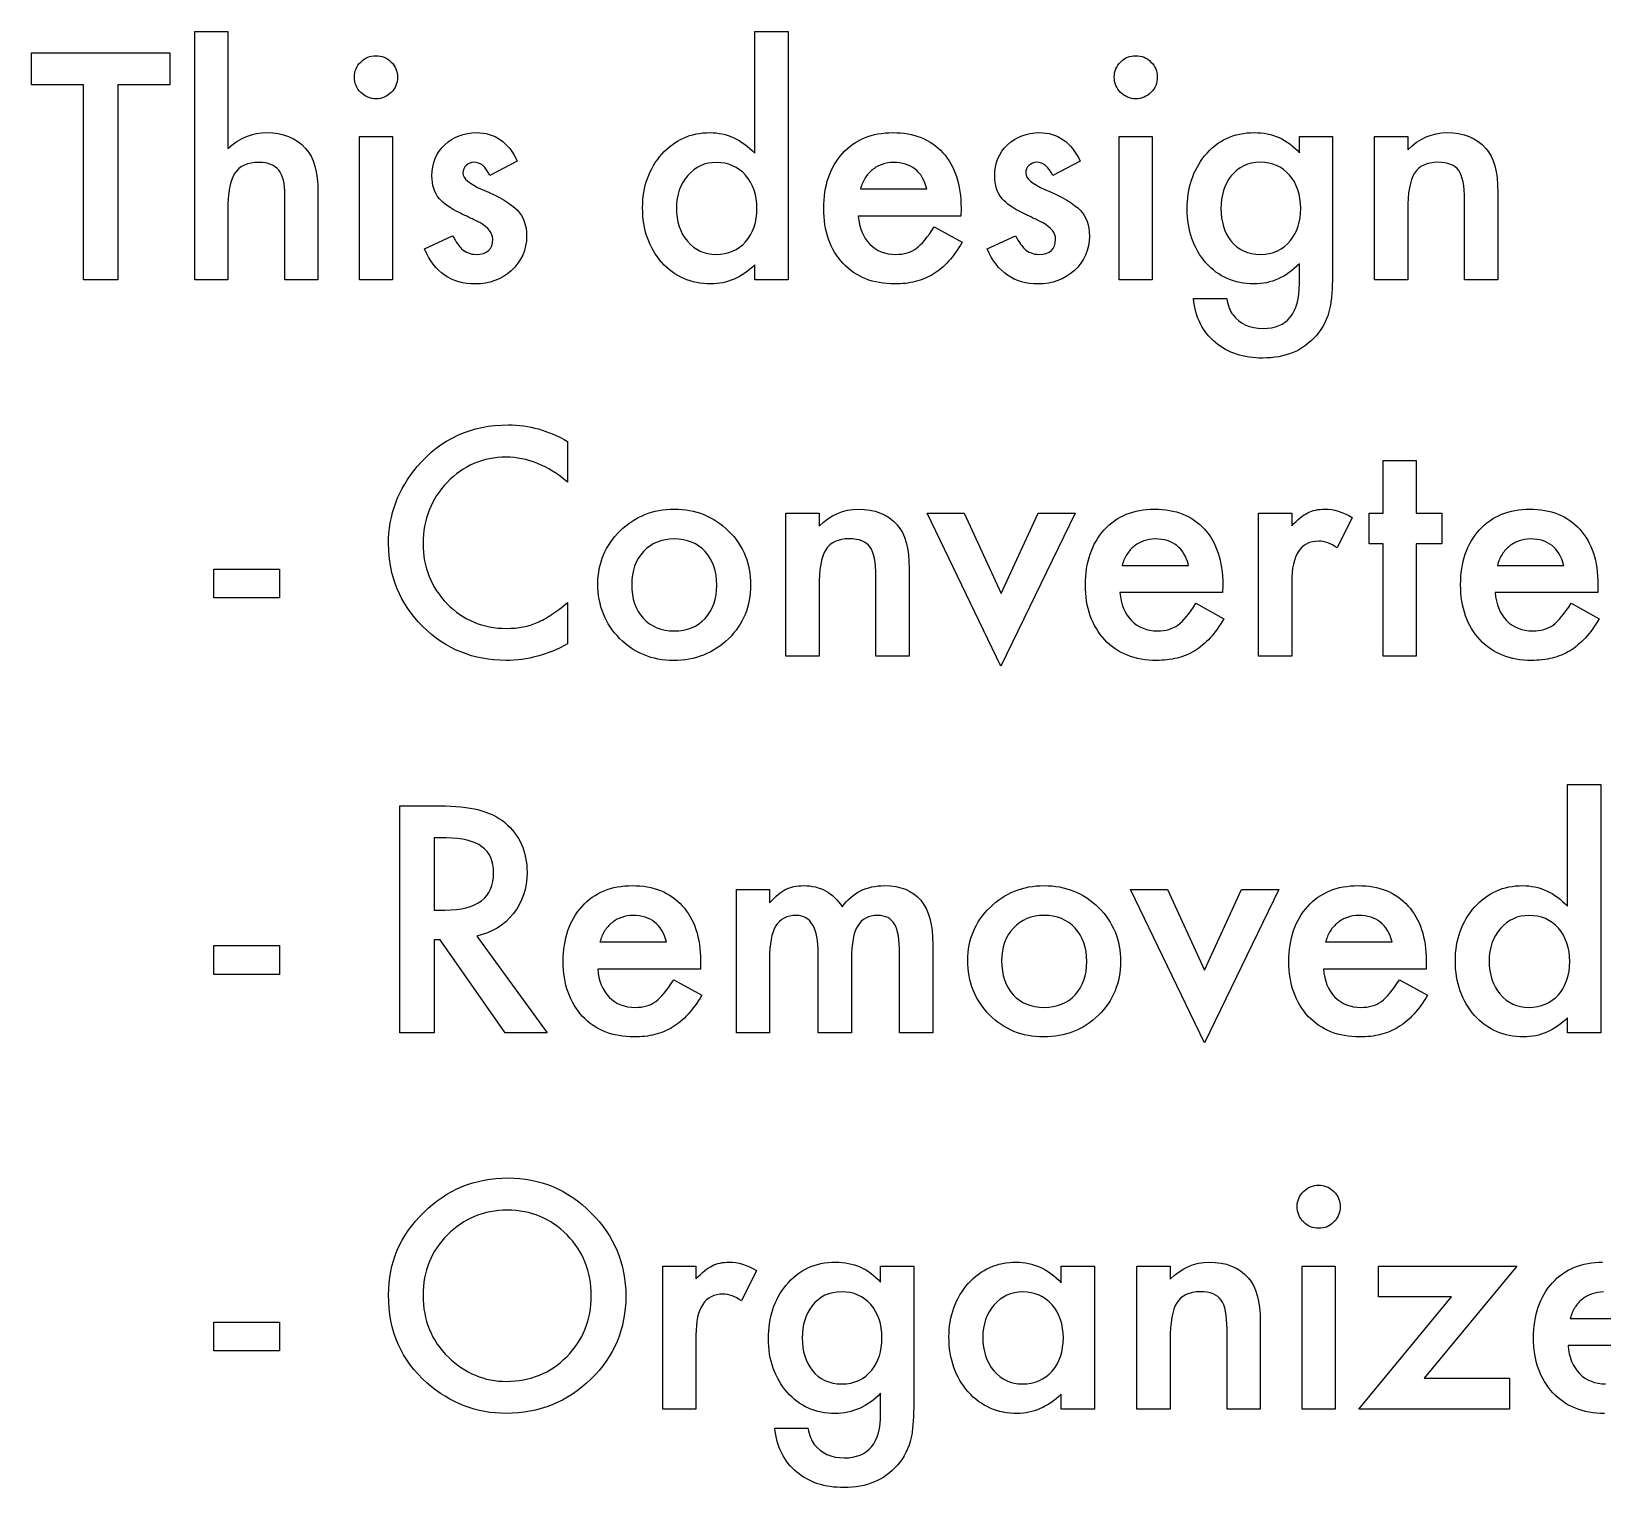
# Model space of a CAD drawing. Extents: x 6 to 931, y 6 to 506.
# Drawn here: x 530.1 to 613.5, y 347.7 to 425 of the extents above; entities that cross this region are included whole.
import ezdxf

# ---------------------------------------------------------------- set-up
doc = ezdxf.new("R2010")
doc.units = 0
doc.layers.add('MeArm1.0', color=7, linetype='CONTINUOUS')

msp = doc.modelspace()

# ---------------------------------------------------------------- linework, layer by layer
at = {"layer": 'MeArm1.0', "color": 7}
for points in [[(538.73724, 425.04434), (540.49506, 425.04434), (540.49506, 418.82559)], [(540.49506, 415.52872), (540.49506, 411.84903), (538.73724, 411.84903), (538.73724, 425.04434)], [(568.50287, 425.04434), (570.26849, 425.04434), (570.26849, 411.84903), (568.50287, 411.84903), (568.50287, 412.6459)], [(568.50287, 418.57559), (568.50287, 425.04434)], [(534.65131, 422.20059), (534.65131, 411.84903), (532.83099, 411.84903), (532.83099, 422.20059), (530.05756, 422.20059), (530.05756, 423.91153), (537.41693, 423.91153), (537.41693, 422.20059), (534.65131, 422.20059)], [(549.24506, 419.4584), (549.24506, 411.84903), (547.48724, 411.84903), (547.48724, 419.4584), (549.24506, 419.4584)], [(589.62006, 419.4584), (589.62006, 411.84903), (587.86224, 411.84903), (587.86224, 419.4584), (589.62006, 419.4584)], [(597.43257, 418.59903), (597.43257, 419.4584), (599.19038, 419.4584), (599.19038, 412.02872)], [(601.42474, 419.4584), (603.19037, 419.4584), (603.19037, 418.75528)], [(603.19037, 415.5209), (603.19037, 411.84903), (601.42474, 411.84903), (601.42474, 419.4584)], [(555.87787, 418.16153), (554.42474, 417.38809)], [(585.78412, 418.16153), (584.33099, 417.38809)], [(574.11205, 416.67715), (577.6433, 416.67715)], [(545.28412, 416.51309), (545.28412, 411.84903), (543.52631, 411.84903), (543.52631, 416.34903)], [(607.97943, 416.51309), (607.97943, 411.84903), (606.21381, 411.84903), (606.21381, 416.09903)], [(579.44818, 415.23965), (573.99506, 415.23965)], [(579.45599, 415.65372), (579.44799, 415.23965)], [(550.94037, 413.49747), (552.44037, 414.19278)], [(578.03412, 414.66934), (579.51849, 413.84122)], [(580.84662, 413.49747), (582.34662, 414.19278)], [(597.43257, 411.63809), (597.43257, 412.70059)], [(591.80757, 410.84903), (593.57319, 410.84903)], [(558.54974, 403.26309), (558.54974, 401.10684)], [(603.64349, 397.81778), (603.64349, 391.84903), (601.88568, 391.84903), (601.88568, 397.81778), (601.13568, 397.81778), (601.13568, 399.4584), (601.88568, 399.4584), (601.88568, 402.24747), (603.64349, 402.24747), (603.64349, 399.4584), (605.01068, 399.4584), (605.01068, 397.81778), (603.64349, 397.81778)], [(570.14349, 399.4584), (571.90912, 399.4584), (571.90912, 398.75528)], [(571.90912, 395.5209), (571.90912, 391.84903), (570.14349, 391.84903), (570.14349, 399.4584)], [(579.62006, 399.4584), (581.58881, 395.18497), (583.54974, 399.4584), (585.52631, 399.4584), (581.57318, 391.32559), (577.65131, 399.4584), (579.62006, 399.4584)], [(595.26849, 399.4584), (597.02631, 399.4584), (597.02631, 398.77872)], [(597.02631, 395.79434), (597.02631, 391.84903), (595.26849, 391.84903), (595.26849, 399.4584)], [(600.24506, 399.21622), (599.44037, 397.60684)], [(588.0183, 396.67715), (591.54955, 396.67715)], [(607.9558, 396.67715), (611.48705, 396.67715)], [(539.75287, 396.48184), (543.23724, 396.48184), (543.23724, 394.95059), (539.75287, 394.95059), (539.75287, 396.48184)], [(576.69818, 396.51309), (576.69818, 391.84903), (574.93256, 391.84903), (574.93256, 396.09903)], [(593.35443, 395.23965), (587.90131, 395.23965)], [(593.36224, 395.65372), (593.35424, 395.23965)], [(613.29193, 395.23965), (607.83881, 395.23965)], [(613.29974, 395.65372), (613.29174, 395.23965)], [(558.54974, 394.7084), (558.54974, 392.51309)], [(591.94037, 394.66934), (593.42474, 393.84122)], [(611.87787, 394.66934), (613.36224, 393.84122)], [(611.69037, 385.04434), (613.45599, 385.04434), (613.45599, 371.84903), (611.69037, 371.84903), (611.69037, 372.6459)], [(611.69037, 378.57559), (611.69037, 385.04434)], [(553.72162, 376.98965), (557.45599, 371.84903), (555.22943, 371.84903), (551.78412, 376.78653), (551.45599, 376.78653), (551.45599, 371.84903), (549.63568, 371.84903), (549.63568, 383.91153), (551.76849, 383.91153)], [(552.10443, 382.20059), (551.45599, 382.20059), (551.45599, 378.37247)], [(567.51849, 379.4584), (569.27631, 379.4584), (569.27631, 378.75528)], [(569.27631, 375.77872), (569.27631, 371.84903), (567.51849, 371.84903), (567.51849, 379.4584)], [(590.43256, 379.4584), (592.40131, 375.18497), (594.36224, 379.4584), (596.33881, 379.4584), (592.38568, 371.32559), (588.46381, 379.4584), (590.43256, 379.4584)], [(551.45599, 378.37247), (552.03412, 378.37247)], [(560.2683, 376.67715), (563.79955, 376.67715)], [(577.95599, 376.55215), (577.95599, 371.84903), (576.19037, 371.84903), (576.19037, 376.07559)], [(598.8308, 376.67715), (602.36205, 376.67715)], [(539.75287, 376.48184), (543.23724, 376.48184), (543.23724, 374.95059), (539.75287, 374.95059), (539.75287, 376.48184)], [(573.63568, 375.77872), (573.63568, 371.84903), (571.87006, 371.84903), (571.87006, 376.05215)], [(565.60443, 375.23965), (560.15131, 375.23965)], [(565.61224, 375.65372), (565.60424, 375.23965)], [(604.16693, 375.23965), (598.71381, 375.23965)], [(604.17474, 375.65372), (604.16674, 375.23965)], [(564.19037, 374.66934), (565.67474, 373.84122)], [(602.75287, 374.66934), (604.23724, 373.84122)], [(563.61224, 359.4584), (565.37006, 359.4584), (565.37006, 358.77872)], [(565.37006, 355.79434), (565.37006, 351.84903), (563.61224, 351.84903), (563.61224, 359.4584)], [(568.58881, 359.21622), (567.78412, 357.60684)], [(575.18257, 358.59903), (575.18257, 359.4584), (576.94038, 359.4584), (576.94038, 352.02872)], [(584.78412, 359.4584), (586.54974, 359.4584), (586.54974, 351.84903), (584.78412, 351.84903), (584.78412, 352.6459)], [(584.78412, 358.57559), (584.78412, 359.4584)], [(588.79974, 359.4584), (590.56537, 359.4584), (590.56537, 358.75528)], [(590.56537, 355.5209), (590.56537, 351.84903), (588.79974, 351.84903), (588.79974, 359.4584)], [(599.33881, 359.4584), (599.33881, 351.84903), (597.58099, 351.84903), (597.58099, 359.4584), (599.33881, 359.4584)], [(604.07318, 353.50528), (608.59662, 353.50528), (608.59662, 351.84903), (600.58881, 351.84903), (605.51849, 357.81778), (601.63568, 357.81778), (601.63568, 359.4584), (608.99506, 359.4584), (604.07318, 353.50528)], [(595.35443, 356.51309), (595.35443, 351.84903), (593.58881, 351.84903), (593.58881, 356.09903)], [(611.8308, 356.67715), (615.36205, 356.67715)], [(539.75287, 356.48184), (543.23724, 356.48184), (543.23724, 354.95059), (539.75287, 354.95059), (539.75287, 356.48184)], [(617.16693, 355.23965), (611.71381, 355.23965)], [(575.18257, 351.63809), (575.18257, 352.70059)], [(569.55757, 350.84903), (571.32319, 350.84903)]]:
    msp.add_lwpolyline(points, dxfattribs=at)
for points in [[(547.22162, 422.62247), (547.22162, 422.92975), (547.3336, 423.19537), (547.55756, 423.41934)], [(547.55756, 423.41934), (547.78151, 423.64329), (548.04974, 423.75527), (548.36224, 423.75528)], [(548.36224, 423.75528), (548.67995, 423.75527), (548.95078, 423.64329), (549.17474, 423.41934)], [(549.17474, 423.41934), (549.3987, 423.20058), (549.51068, 422.93235), (549.51068, 422.61465)], [(587.59662, 422.62247), (587.59662, 422.92975), (587.7086, 423.19537), (587.93256, 423.41934)], [(587.93256, 423.41934), (588.15651, 423.64329), (588.42474, 423.75527), (588.73724, 423.75528)], [(588.73724, 423.75528), (589.05495, 423.75527), (589.32578, 423.64329), (589.54974, 423.41934)], [(589.54974, 423.41934), (589.7737, 423.20058), (589.88568, 422.93235), (589.88568, 422.61465)], [(547.55756, 421.80215), (547.3336, 422.0261), (547.22162, 422.29954), (547.22162, 422.62247)], [(549.51068, 422.61465), (549.51068, 422.29694), (549.3987, 422.0261), (549.17474, 421.80215)], [(587.93256, 421.80215), (587.7086, 422.0261), (587.59662, 422.29954), (587.59662, 422.62247)], [(589.88568, 422.61465), (589.88568, 422.29694), (589.7737, 422.0261), (589.54974, 421.80215)], [(548.37006, 421.46622), (548.05235, 421.46621), (547.78151, 421.57819), (547.55756, 421.80215)], [(549.17474, 421.80215), (548.95599, 421.57819), (548.68776, 421.46621), (548.37006, 421.46622)], [(588.74506, 421.46622), (588.42735, 421.46621), (588.15651, 421.57819), (587.93256, 421.80215)], [(589.54974, 421.80215), (589.33099, 421.57819), (589.06276, 421.46621), (588.74506, 421.46622)], [(540.49506, 418.82559), (541.12005, 419.38808), (541.81016, 419.66933), (542.56537, 419.66934)], [(542.56537, 419.66934), (543.42474, 419.66933), (544.11224, 419.39069), (544.62787, 418.8334)], [(552.01849, 419.0209), (552.48203, 419.45319), (553.04453, 419.66933), (553.70599, 419.66934)], [(553.70599, 419.66934), (554.67995, 419.66933), (555.40391, 419.16673), (555.87787, 418.16153)], [(563.55756, 418.5209), (564.23464, 419.28652), (565.0862, 419.66933), (566.11224, 419.66934)], [(566.11224, 419.66934), (567.00286, 419.66933), (567.79974, 419.30475), (568.50287, 418.57559)], [(573.15912, 418.56778), (573.83099, 419.30215), (574.72162, 419.66933), (575.83099, 419.66934)], [(575.83099, 419.66934), (576.95078, 419.66933), (577.8362, 419.31256), (578.48724, 418.59903)], [(581.92474, 419.0209), (582.38828, 419.45319), (582.95078, 419.66933), (583.61224, 419.66934)], [(583.61224, 419.66934), (584.5862, 419.66933), (585.31016, 419.16673), (585.78412, 418.16153)], [(592.40132, 418.43497), (593.06798, 419.25788), (593.94819, 419.66933), (595.04194, 419.66934)], [(595.04194, 419.66934), (596.00027, 419.66933), (596.79714, 419.31256), (597.43257, 418.59903)], [(603.19037, 418.75528), (603.80495, 419.36465), (604.49766, 419.66933), (605.26849, 419.66934)], [(605.26849, 419.66934), (606.1539, 419.66933), (606.84401, 419.39069), (607.33881, 418.8334)], [(544.62787, 418.8334), (545.06536, 418.34902), (545.28411, 417.57559), (545.28412, 416.51309)], [(551.33881, 417.38028), (551.33881, 418.04173), (551.56537, 418.58861), (552.01849, 419.0209)], [(562.53412, 415.67715), (562.53412, 416.81257), (562.87526, 417.76048), (563.55756, 418.5209)], [(572.15912, 415.6459), (572.15912, 416.84902), (572.49245, 417.82298), (573.15912, 418.56778)], [(578.48724, 418.59903), (579.13307, 417.89069), (579.45599, 416.90892), (579.45599, 415.65372)], [(581.24506, 417.38028), (581.24506, 418.04173), (581.47162, 418.58861), (581.92474, 419.0209)], [(591.47163, 415.60684), (591.47163, 416.71621), (591.78152, 417.65892), (592.40132, 418.43497)], [(607.33881, 418.8334), (607.76588, 418.35944), (607.97942, 417.586), (607.97943, 416.51309)], [(540.86224, 417.51309), (540.61745, 417.12767), (540.49505, 416.46621), (540.49506, 415.52872)], [(542.15912, 418.0834), (541.54453, 418.0834), (541.11224, 417.89329), (540.86224, 417.51309)], [(543.19818, 417.66934), (542.98463, 417.94538), (542.63828, 418.0834), (542.15912, 418.0834)], [(543.52631, 416.34903), (543.5263, 416.9584), (543.41693, 417.3985), (543.19818, 417.66934)], [(553.15912, 417.92715), (553.04453, 417.82298), (552.98724, 417.68757), (552.98724, 417.5209)], [(552.98724, 417.5209), (552.98724, 417.22923), (553.32578, 416.94017), (554.00287, 416.65372)], [(553.57318, 418.09122), (553.41172, 418.09121), (553.2737, 418.03652), (553.15912, 417.92715)], [(554.42474, 417.38809), (554.19557, 417.85684), (553.91172, 418.09121), (553.57318, 418.09122)], [(566.44818, 418.0834), (565.84401, 418.0834), (565.3388, 417.85423), (564.93256, 417.3959)], [(568.01068, 417.40372), (567.60963, 417.85684), (567.0888, 418.0834), (566.44818, 418.0834)], [(574.75268, 417.70059), (574.60163, 417.58079), (574.47143, 417.43496), (574.36205, 417.26309)], [(575.2683, 417.98184), (575.0808, 417.91934), (574.90893, 417.82559), (574.75268, 417.70059)], [(575.86987, 418.0834), (575.65632, 418.0834), (575.4558, 418.0495), (575.2683, 417.98184)], [(577.6433, 416.67715), (577.39851, 417.61465), (576.80736, 418.0834), (575.86987, 418.0834)], [(583.06537, 417.92715), (582.95078, 417.82298), (582.89349, 417.68757), (582.89349, 417.5209)], [(582.89349, 417.5209), (582.89349, 417.22923), (583.23203, 416.94017), (583.90912, 416.65372)], [(583.47943, 418.09122), (583.31797, 418.09121), (583.17995, 418.03652), (583.06537, 417.92715)], [(584.33099, 417.38809), (584.10182, 417.85684), (583.81797, 418.09121), (583.47943, 418.09122)], [(595.37007, 418.09122), (594.7034, 418.09121), (594.17735, 417.84382), (593.79194, 417.34903)], [(596.90913, 417.41153), (596.50808, 417.86465), (595.99506, 418.09121), (595.37007, 418.09122)], [(603.54974, 417.51309), (603.31016, 417.13288), (603.19037, 416.46882), (603.19037, 415.5209)], [(604.79193, 418.09122), (604.20859, 418.09121), (603.79453, 417.8985), (603.54974, 417.51309)], [(605.90131, 417.65372), (605.69818, 417.94538), (605.32838, 418.09121), (604.79193, 418.09122)], [(606.21381, 416.09903), (606.2138, 416.84902), (606.10963, 417.36725), (605.90131, 417.65372)], [(551.73724, 416.15372), (551.47162, 416.47142), (551.33881, 416.88027), (551.33881, 417.38028)], [(554.00287, 416.65372), (554.93516, 416.25267), (555.56276, 415.88288), (555.88568, 415.54434)], [(564.93256, 417.3959), (564.53151, 416.93236), (564.33099, 416.35944), (564.33099, 415.67715)], [(568.61224, 415.63809), (568.61224, 416.35163), (568.41172, 416.94017), (568.01068, 417.40372)], [(574.36205, 417.26309), (574.25268, 417.09121), (574.16934, 416.8959), (574.11205, 416.67715)], [(581.64349, 416.15372), (581.37787, 416.47142), (581.24506, 416.88027), (581.24506, 417.38028)], [(583.90912, 416.65372), (584.84141, 416.25267), (585.46901, 415.88288), (585.79193, 415.54434)], [(593.79194, 417.34903), (593.44298, 416.90632), (593.2685, 416.3334), (593.2685, 415.63028)], [(597.50288, 415.63809), (597.50287, 416.37767), (597.30496, 416.96882), (596.90913, 417.41153)], [(552.81537, 415.40372), (552.30495, 415.65371), (551.94558, 415.90371), (551.73724, 416.15372)], [(582.72162, 415.40372), (582.2112, 415.65371), (581.85183, 415.90371), (581.64349, 416.15372)], [(553.35443, 415.1459), (553.17734, 415.2292), (552.99766, 415.31517), (552.81537, 415.40372)], [(553.88568, 414.88809), (553.70859, 414.97659), (553.53151, 415.06257), (553.35443, 415.1459)], [(555.88568, 415.54434), (556.20859, 415.2058), (556.37005, 414.75007), (556.37006, 414.17715)], [(563.55756, 412.7709), (562.87526, 413.54694), (562.53412, 414.51569), (562.53412, 415.67715)], [(564.33099, 415.67715), (564.33099, 414.94798), (564.5263, 414.35424), (564.91693, 413.8959)], [(568.01068, 413.87247), (568.41172, 414.33601), (568.61224, 414.92455), (568.61224, 415.63809)], [(573.19037, 412.72403), (572.50287, 413.4584), (572.15912, 414.43236), (572.15912, 415.6459)], [(573.99506, 415.23965), (574.04196, 414.61465), (574.24505, 414.11726), (574.60443, 413.74747)], [(583.26068, 415.1459), (583.08359, 415.2292), (582.90391, 415.31517), (582.72162, 415.40372)], [(583.79193, 414.88809), (583.61484, 414.97659), (583.43776, 415.06257), (583.26068, 415.1459)], [(585.79193, 415.54434), (586.11484, 415.2058), (586.2763, 414.75007), (586.27631, 414.17715)], [(592.47163, 412.75528), (591.80496, 413.51569), (591.47163, 414.46621), (591.47163, 415.60684)], [(593.2685, 415.63028), (593.2685, 414.93757), (593.44298, 414.36986), (593.79194, 413.92715)], [(596.96382, 413.93497), (597.32318, 414.37767), (597.50287, 414.94538), (597.50288, 415.63809)], [(552.44037, 414.19278), (552.6487, 413.82819), (552.80755, 413.59642), (552.91693, 413.49747)], [(554.57318, 414.01309), (554.57318, 414.32559), (554.34401, 414.61726), (553.88568, 414.88809)], [(556.37006, 414.17715), (556.37005, 413.44278), (556.09922, 412.8282), (555.55756, 412.3334)], [(577.07318, 413.51309), (577.35443, 413.72142), (577.67474, 414.10684), (578.03412, 414.66934)], [(582.34662, 414.19278), (582.55495, 413.82819), (582.7138, 413.59642), (582.82318, 413.49747)], [(584.47943, 414.01309), (584.47943, 414.32559), (584.25026, 414.61726), (583.79193, 414.88809)], [(586.27631, 414.17715), (586.2763, 413.44278), (586.00547, 412.8282), (585.46381, 412.3334)], [(553.65131, 411.63028), (552.37526, 411.63028), (551.47162, 412.25267), (550.94037, 413.49747)], [(552.91693, 413.49747), (553.13047, 413.29955), (553.38568, 413.20059), (553.68256, 413.20059)], [(553.68256, 413.20059), (554.2763, 413.20059), (554.57318, 413.47142), (554.57318, 414.01309)], [(564.91693, 413.8959), (565.31797, 413.43236), (565.82318, 413.20059), (566.43256, 413.20059)], [(566.43256, 413.20059), (567.08359, 413.20059), (567.60963, 413.42455), (568.01068, 413.87247)], [(574.60443, 413.74747), (574.9638, 413.38288), (575.42474, 413.20059), (575.98724, 413.20059)], [(575.98724, 413.20059), (576.42474, 413.20059), (576.78672, 413.30476), (577.07318, 413.51309)], [(579.51849, 413.84122), (579.28932, 413.45059), (579.04713, 413.11465), (578.79193, 412.8334)], [(583.55756, 411.63028), (582.28151, 411.63028), (581.37787, 412.25267), (580.84662, 413.49747)], [(582.82318, 413.49747), (583.03672, 413.29955), (583.29193, 413.20059), (583.58881, 413.20059)], [(583.58881, 413.20059), (584.18255, 413.20059), (584.47943, 413.47142), (584.47943, 414.01309)], [(593.79194, 413.92715), (594.17215, 413.44278), (594.69819, 413.20059), (595.37007, 413.20059)], [(595.37007, 413.20059), (596.04194, 413.20059), (596.57319, 413.44538), (596.96382, 413.93497)], [(566.15131, 411.63028), (565.10964, 411.63028), (564.24505, 412.01049), (563.55756, 412.7709)], [(568.50287, 412.6459), (567.81015, 411.96882), (567.0263, 411.63028), (566.15131, 411.63028)], [(575.92474, 411.63028), (574.78932, 411.63028), (573.87787, 411.99486), (573.19037, 412.72403)], [(578.79193, 412.8334), (578.53672, 412.55736), (578.26328, 412.3282), (577.97162, 412.1459)], [(595.0185, 411.63028), (593.98204, 411.63028), (593.13308, 412.00528), (592.47163, 412.75528)], [(597.43257, 412.70059), (596.73464, 411.98705), (595.92996, 411.63028), (595.0185, 411.63028)], [(555.55756, 412.3334), (555.03151, 411.86465), (554.39609, 411.63028), (553.65131, 411.63028)], [(577.02631, 411.75528), (576.68776, 411.67198), (576.32057, 411.63028), (575.92474, 411.63028)], [(577.97162, 412.1459), (577.67995, 411.96882), (577.36484, 411.83861), (577.02631, 411.75528)], [(585.46381, 412.3334), (584.93776, 411.86465), (584.30234, 411.63028), (583.55756, 411.63028)], [(595.50288, 409.2709), (596.78933, 409.27091), (597.43256, 410.05997), (597.43257, 411.63809)], [(599.19037, 412.02872), (599.19036, 411.66934), (599.17737, 411.35424), (599.15127, 411.0834)], [(592.97944, 408.51309), (592.30236, 409.07559), (591.91173, 409.85424), (591.80757, 410.84903)], [(593.57319, 410.84903), (593.64089, 410.47403), (593.75288, 410.18497), (593.90913, 409.98184)], [(599.15127, 411.0834), (599.13047, 410.80736), (599.09917, 410.56518), (599.05757, 410.35684)], [(593.90913, 409.98184), (594.27371, 409.50789), (594.80496, 409.27091), (595.50288, 409.2709)], [(599.05757, 410.35684), (598.93256, 409.78393), (598.68777, 409.29174), (598.32319, 408.88028)], [(595.48725, 407.69278), (594.47162, 407.69278), (593.63569, 407.96622), (592.97944, 408.51309)], [(598.32319, 408.88028), (597.63568, 408.08862), (596.69037, 407.69278), (595.48725, 407.69278)], [(550.55756, 401.93497), (551.80755, 403.40891), (553.42474, 404.14589), (555.40912, 404.1459)], [(555.40912, 404.1459), (556.49244, 404.14589), (557.53932, 403.85162), (558.54974, 403.26309)], [(555.28412, 402.42715), (554.04453, 402.42714), (553.00026, 401.98183), (552.15131, 401.09122)], [(558.54974, 401.10684), (557.49765, 401.98704), (556.40911, 402.42714), (555.28412, 402.42715)], [(549.03412, 397.82559), (549.03412, 399.36204), (549.54193, 400.73183), (550.55756, 401.93497)], [(552.15131, 401.09122), (551.29714, 400.20579), (550.87005, 399.12246), (550.87006, 397.84122)], [(561.33881, 398.51309), (562.12526, 399.28392), (563.08359, 399.66933), (564.21381, 399.66934)], [(564.21381, 399.66934), (565.34922, 399.66933), (566.31276, 399.28131), (567.10443, 398.50528)], [(571.90912, 398.75528), (572.5237, 399.36465), (573.21641, 399.66933), (573.98724, 399.66934)], [(573.98724, 399.66934), (574.87265, 399.66933), (575.56276, 399.39069), (576.05756, 398.8334)], [(587.06537, 398.56778), (587.73724, 399.30215), (588.62787, 399.66933), (589.73724, 399.66934)], [(589.73724, 399.66934), (590.85703, 399.66933), (591.74245, 399.31256), (592.39349, 398.59903)], [(597.02631, 398.77872), (597.34922, 399.11725), (597.63568, 399.34902), (597.88568, 399.47403)], [(597.88568, 399.47403), (598.14089, 399.60423), (598.44297, 399.66933), (598.79193, 399.66934)], [(598.79193, 399.66934), (599.25547, 399.66933), (599.73984, 399.51829), (600.24506, 399.21622)], [(607.00287, 398.56778), (607.67474, 399.30215), (608.56537, 399.66933), (609.67474, 399.66934)], [(609.67474, 399.66934), (610.79453, 399.66933), (611.67995, 399.31256), (612.33099, 398.59903)], [(560.15912, 395.7084), (560.15912, 396.80736), (560.55235, 397.74225), (561.33881, 398.51309)], [(567.10443, 398.50528), (567.88567, 397.72923), (568.2763, 396.77611), (568.27631, 395.6459)], [(576.05756, 398.8334), (576.48463, 398.35944), (576.69817, 397.586), (576.69818, 396.51309)], [(586.06537, 395.6459), (586.06537, 396.84902), (586.3987, 397.82298), (587.06537, 398.56778)], [(592.39349, 398.59903), (593.03932, 397.89069), (593.36224, 396.90892), (593.36224, 395.65372)], [(606.00287, 395.6459), (606.00287, 396.84902), (606.3362, 397.82298), (607.00287, 398.56778)], [(612.33099, 398.59903), (612.97682, 397.89069), (613.29974, 396.90892), (613.29974, 395.65372)], [(550.85443, 393.43497), (549.64089, 394.64851), (549.03412, 396.11205), (549.03412, 397.82559)], [(550.87006, 397.84122), (550.87005, 396.57559), (551.29714, 395.50788), (552.15131, 394.63809)], [(562.58099, 397.41158), (562.16432, 396.96366), (561.95599, 396.38553), (561.95599, 395.6772)], [(564.21381, 398.08345), (563.54193, 398.08345), (562.99766, 397.85949), (562.58099, 397.41158)], [(565.86224, 397.41158), (565.44557, 397.85949), (564.89609, 398.08345), (564.21381, 398.08345)], [(566.47943, 395.63814), (566.47942, 396.37772), (566.2737, 396.96887), (565.86224, 397.41158)], [(572.26849, 397.51309), (572.02891, 397.13288), (571.90912, 396.46882), (571.90912, 395.5209)], [(573.51068, 398.09122), (572.92734, 398.09121), (572.51328, 397.8985), (572.26849, 397.51309)], [(574.62006, 397.65372), (574.41693, 397.94538), (574.04713, 398.09121), (573.51068, 398.09122)], [(574.93256, 396.09903), (574.93255, 396.84902), (574.82838, 397.36725), (574.62006, 397.65372)], [(588.65893, 397.70059), (588.50788, 397.58079), (588.37768, 397.43496), (588.2683, 397.26309)], [(589.17455, 397.98184), (588.98705, 397.91934), (588.81518, 397.82559), (588.65893, 397.70059)], [(589.77612, 398.0834), (589.56257, 398.0834), (589.36205, 398.0495), (589.17455, 397.98184)], [(591.54955, 396.67715), (591.30476, 397.61465), (590.71361, 398.0834), (589.77612, 398.0834)], [(598.46381, 397.96622), (597.50547, 397.96621), (597.0263, 397.24225), (597.02631, 395.79434)], [(599.44037, 397.60684), (599.10703, 397.84642), (598.78151, 397.96621), (598.46381, 397.96622)], [(608.59643, 397.70059), (608.44538, 397.58079), (608.31518, 397.43496), (608.2058, 397.26309)], [(609.11205, 397.98184), (608.92455, 397.91934), (608.75268, 397.82559), (608.59643, 397.70059)], [(609.71362, 398.0834), (609.50007, 398.0834), (609.29955, 398.0495), (609.11205, 397.98184)], [(611.48705, 396.67715), (611.24226, 397.61465), (610.65111, 398.0834), (609.71362, 398.0834)], [(588.2683, 397.26309), (588.15893, 397.09121), (588.07559, 396.8959), (588.0183, 396.67715)], [(608.2058, 397.26309), (608.09643, 397.09121), (608.01309, 396.8959), (607.9558, 396.67715)], [(561.31537, 392.80215), (560.54453, 393.57299), (560.15912, 394.54174), (560.15912, 395.7084)], [(561.95599, 395.6772), (561.95599, 394.91678), (562.15912, 394.31522), (562.56537, 393.87252)], [(565.86224, 393.8647), (566.2737, 394.30741), (566.47942, 394.89856), (566.47943, 395.63814)], [(568.27631, 395.6459), (568.2763, 394.50528), (567.88307, 393.54955), (567.09662, 392.77872)], [(587.09662, 392.72403), (586.40912, 393.4584), (586.06537, 394.43236), (586.06537, 395.6459)], [(587.90131, 395.23965), (587.94821, 394.61465), (588.1513, 394.11726), (588.51068, 393.74747)], [(607.03412, 392.72403), (606.34662, 393.4584), (606.00287, 394.43236), (606.00287, 395.6459)], [(607.83881, 395.23965), (607.88571, 394.61465), (608.0888, 394.11726), (608.44818, 393.74747)], [(552.15131, 394.63809), (553.00547, 393.7683), (554.05234, 393.3334), (555.29193, 393.3334)], [(556.92474, 393.6459), (557.17473, 393.75007), (557.43255, 393.89069), (557.69818, 394.06778)], [(557.69818, 394.06778), (557.969, 394.24486), (558.25286, 394.4584), (558.54974, 394.7084)], [(590.97943, 393.51309), (591.26068, 393.72142), (591.58099, 394.10684), (591.94037, 394.66934)], [(610.91693, 393.51309), (611.19818, 393.72142), (611.51849, 394.10684), (611.87787, 394.66934)], [(555.26849, 391.63028), (553.54453, 391.63028), (552.07318, 392.23184), (550.85443, 393.43497)], [(555.29193, 393.3334), (555.93255, 393.3334), (556.47682, 393.43757), (556.92474, 393.6459)], [(562.56537, 393.87252), (562.98203, 393.4246), (563.53151, 393.20064), (564.21381, 393.20064)], [(564.21381, 393.20064), (564.9013, 393.20064), (565.45078, 393.42199), (565.86224, 393.8647)], [(588.51068, 393.74747), (588.87005, 393.38288), (589.33099, 393.20059), (589.89349, 393.20059)], [(589.89349, 393.20059), (590.33099, 393.20059), (590.69297, 393.30476), (590.97943, 393.51309)], [(593.42474, 393.84122), (593.19557, 393.45059), (592.95338, 393.11465), (592.69818, 392.8334)], [(608.44818, 393.74747), (608.80755, 393.38288), (609.26849, 393.20059), (609.83099, 393.20059)], [(609.83099, 393.20059), (610.26849, 393.20059), (610.63047, 393.30476), (610.91693, 393.51309)], [(613.36224, 393.84122), (613.13307, 393.45059), (612.89088, 393.11465), (612.63568, 392.8334)], [(558.54974, 392.51309), (557.50807, 391.92455), (556.41432, 391.63028), (555.26849, 391.63028)], [(564.18256, 391.63028), (563.04193, 391.63028), (562.0862, 392.0209), (561.31537, 392.80215)], [(567.09662, 392.77872), (566.30495, 392.01309), (565.33359, 391.63028), (564.18256, 391.63028)], [(589.83099, 391.63028), (588.69557, 391.63028), (587.78412, 391.99486), (587.09662, 392.72403)], [(592.69818, 392.8334), (592.44297, 392.55736), (592.16953, 392.3282), (591.87787, 392.1459)], [(609.76849, 391.63028), (608.63307, 391.63028), (607.72162, 391.99486), (607.03412, 392.72403)], [(612.63568, 392.8334), (612.38047, 392.55736), (612.10703, 392.3282), (611.81537, 392.1459)], [(590.93256, 391.75528), (590.59401, 391.67198), (590.22682, 391.63028), (589.83099, 391.63028)], [(591.87787, 392.1459), (591.5862, 391.96882), (591.27109, 391.83861), (590.93256, 391.75528)], [(610.87006, 391.75528), (610.53151, 391.67198), (610.16432, 391.63028), (609.76849, 391.63028)], [(611.81537, 392.1459), (611.5237, 391.96882), (611.20859, 391.83861), (610.87006, 391.75528)], [(551.76849, 383.91153), (553.36224, 383.91152), (554.51328, 383.61204), (555.22162, 383.01309)], [(555.22162, 383.01309), (556.00286, 382.34641), (556.39349, 381.46621), (556.39349, 380.37247)], [(554.62006, 380.34903), (554.62005, 381.58339), (553.78151, 382.20058), (552.10443, 382.20059)], [(552.03412, 378.37247), (553.75807, 378.37246), (554.62005, 379.03131), (554.62006, 380.34903)], [(556.39349, 380.37247), (556.39349, 379.51829), (556.14869, 378.78392), (555.65912, 378.16934)], [(559.31537, 378.56778), (559.98724, 379.30215), (560.87787, 379.66933), (561.98724, 379.66934)], [(561.98724, 379.66934), (563.10703, 379.66933), (563.99245, 379.31256), (564.64349, 378.59903)], [(569.27631, 378.75528), (569.61484, 379.10944), (569.90391, 379.34902), (570.14349, 379.47403)], [(570.14349, 379.47403), (570.3987, 379.60423), (570.71901, 379.66933), (571.10443, 379.66934)], [(571.10443, 379.66934), (571.9638, 379.66933), (572.64349, 379.29433), (573.14349, 378.54434)], [(573.14349, 378.54434), (573.69557, 379.29433), (574.44296, 379.66933), (575.38568, 379.66934)], [(575.38568, 379.66934), (577.09921, 379.66933), (577.95598, 378.63027), (577.95599, 376.55215)], [(580.99506, 378.51309), (581.78151, 379.28392), (582.73984, 379.66933), (583.87006, 379.66934)], [(583.87006, 379.66934), (585.00547, 379.66933), (585.96901, 379.28131), (586.76068, 378.50528)], [(597.87787, 378.56778), (598.54974, 379.30215), (599.44037, 379.66933), (600.54974, 379.66934)], [(600.54974, 379.66934), (601.66953, 379.66933), (602.55495, 379.31256), (603.20599, 378.59903)], [(606.74506, 378.5209), (607.42214, 379.28652), (608.2737, 379.66933), (609.29974, 379.66934)], [(609.29974, 379.66934), (610.19036, 379.66933), (610.98724, 379.30475), (611.69037, 378.57559)], [(558.31537, 375.6459), (558.31537, 376.84902), (558.6487, 377.82298), (559.31537, 378.56778)], [(564.64349, 378.59903), (565.28932, 377.89069), (565.61224, 376.90892), (565.61224, 375.65372)], [(579.81537, 375.7084), (579.81537, 376.80736), (580.2086, 377.74225), (580.99506, 378.51309)], [(586.76068, 378.50528), (587.54192, 377.72923), (587.93255, 376.77611), (587.93256, 375.6459)], [(596.87787, 375.6459), (596.87787, 376.84902), (597.2112, 377.82298), (597.87787, 378.56778)], [(603.20599, 378.59903), (603.85182, 377.89069), (604.17474, 376.90892), (604.17474, 375.65372)], [(605.72162, 375.67715), (605.72162, 376.81257), (606.06276, 377.76048), (606.74506, 378.5209)], [(555.65912, 378.16934), (555.16953, 377.55475), (554.5237, 377.16152), (553.72162, 376.98965)], [(560.90893, 377.70059), (560.75788, 377.58079), (560.62768, 377.43496), (560.5183, 377.26309)], [(561.42455, 377.98184), (561.23705, 377.91934), (561.06518, 377.82559), (560.90893, 377.70059)], [(562.02612, 378.0834), (561.81257, 378.0834), (561.61205, 378.0495), (561.42455, 377.98184)], [(563.79955, 376.67715), (563.55476, 377.61465), (562.96361, 378.0834), (562.02612, 378.0834)], [(569.61224, 377.52872), (569.38828, 377.15892), (569.2763, 376.57559), (569.27631, 375.77872)], [(570.69818, 378.0834), (570.20339, 378.0834), (569.84141, 377.8985), (569.61224, 377.52872)], [(571.87006, 376.05215), (571.87005, 377.40632), (571.47943, 378.0834), (570.69818, 378.0834)], [(573.96381, 377.53653), (573.74505, 377.17194), (573.63567, 376.586), (573.63568, 375.77872)], [(575.02631, 378.0834), (574.54192, 378.0834), (574.18776, 377.90111), (573.96381, 377.53653)], [(575.92474, 377.62247), (575.74244, 377.92975), (575.44296, 378.0834), (575.02631, 378.0834)], [(576.19037, 376.07559), (576.19036, 376.80475), (576.10177, 377.32038), (575.92474, 377.62247)], [(582.23724, 377.41158), (581.82057, 376.96366), (581.61224, 376.38553), (581.61224, 375.6772)], [(583.87006, 378.08345), (583.19818, 378.08345), (582.65391, 377.85949), (582.23724, 377.41158)], [(585.51849, 377.41158), (585.10182, 377.85949), (584.55234, 378.08345), (583.87006, 378.08345)], [(586.13568, 375.63814), (586.13567, 376.37772), (585.92995, 376.96887), (585.51849, 377.41158)], [(599.47143, 377.70059), (599.32038, 377.58079), (599.19018, 377.43496), (599.0808, 377.26309)], [(599.98705, 377.98184), (599.79955, 377.91934), (599.62768, 377.82559), (599.47143, 377.70059)], [(600.58862, 378.0834), (600.37507, 378.0834), (600.17455, 378.0495), (599.98705, 377.98184)], [(602.36205, 376.67715), (602.11726, 377.61465), (601.52611, 378.0834), (600.58862, 378.0834)], [(608.12006, 377.3959), (607.71901, 376.93236), (607.51849, 376.35944), (607.51849, 375.67715)], [(609.63568, 378.0834), (609.03151, 378.0834), (608.5263, 377.85423), (608.12006, 377.3959)], [(611.19818, 377.40372), (610.79713, 377.85684), (610.2763, 378.0834), (609.63568, 378.0834)], [(611.79974, 375.63809), (611.79974, 376.35163), (611.59922, 376.94017), (611.19818, 377.40372)], [(560.5183, 377.26309), (560.40893, 377.09121), (560.32559, 376.8959), (560.2683, 376.67715)], [(599.0808, 377.26309), (598.97143, 377.09121), (598.88809, 376.8959), (598.8308, 376.67715)], [(580.97162, 372.80215), (580.20078, 373.57299), (579.81537, 374.54174), (579.81537, 375.7084)], [(559.34662, 372.72403), (558.65912, 373.4584), (558.31537, 374.43236), (558.31537, 375.6459)], [(560.15131, 375.23965), (560.19821, 374.61465), (560.4013, 374.11726), (560.76068, 373.74747)], [(581.61224, 375.6772), (581.61224, 374.91678), (581.81537, 374.31522), (582.22162, 373.87252)], [(585.51849, 373.8647), (585.92995, 374.30741), (586.13567, 374.89856), (586.13568, 375.63814)], [(587.93256, 375.6459), (587.93255, 374.50528), (587.53932, 373.54955), (586.75287, 372.77872)], [(597.90912, 372.72403), (597.22162, 373.4584), (596.87787, 374.43236), (596.87787, 375.6459)], [(598.71381, 375.23965), (598.76071, 374.61465), (598.9638, 374.11726), (599.32318, 373.74747)], [(606.74506, 372.7709), (606.06276, 373.54694), (605.72162, 374.51569), (605.72162, 375.67715)], [(607.51849, 375.67715), (607.51849, 374.94798), (607.7138, 374.35424), (608.10443, 373.8959)], [(611.19818, 373.87247), (611.59922, 374.33601), (611.79974, 374.92455), (611.79974, 375.63809)], [(563.22943, 373.51309), (563.51068, 373.72142), (563.83099, 374.10684), (564.19037, 374.66934)], [(601.79193, 373.51309), (602.07318, 373.72142), (602.39349, 374.10684), (602.75287, 374.66934)], [(560.76068, 373.74747), (561.12005, 373.38288), (561.58099, 373.20059), (562.14349, 373.20059)], [(562.14349, 373.20059), (562.58099, 373.20059), (562.94297, 373.30476), (563.22943, 373.51309)], [(565.67474, 373.84122), (565.44557, 373.45059), (565.20338, 373.11465), (564.94818, 372.8334)], [(582.22162, 373.87252), (582.63828, 373.4246), (583.18776, 373.20064), (583.87006, 373.20064)], [(583.87006, 373.20064), (584.55755, 373.20064), (585.10703, 373.42199), (585.51849, 373.8647)], [(599.32318, 373.74747), (599.68255, 373.38288), (600.14349, 373.20059), (600.70599, 373.20059)], [(600.70599, 373.20059), (601.14349, 373.20059), (601.50547, 373.30476), (601.79193, 373.51309)], [(604.23724, 373.84122), (604.00807, 373.45059), (603.76588, 373.11465), (603.51068, 372.8334)], [(608.10443, 373.8959), (608.50547, 373.43236), (609.01068, 373.20059), (609.62006, 373.20059)], [(609.62006, 373.20059), (610.27109, 373.20059), (610.79713, 373.42455), (611.19818, 373.87247)], [(562.08099, 371.63028), (560.94557, 371.63028), (560.03412, 371.99486), (559.34662, 372.72403)], [(564.94818, 372.8334), (564.69297, 372.55736), (564.41953, 372.3282), (564.12787, 372.1459)], [(583.83881, 371.63028), (582.69818, 371.63028), (581.74245, 372.0209), (580.97162, 372.80215)], [(586.75287, 372.77872), (585.9612, 372.01309), (584.98984, 371.63028), (583.83881, 371.63028)], [(600.64349, 371.63028), (599.50807, 371.63028), (598.59662, 371.99486), (597.90912, 372.72403)], [(603.51068, 372.8334), (603.25547, 372.55736), (602.98203, 372.3282), (602.69037, 372.1459)], [(609.33881, 371.63028), (608.29714, 371.63028), (607.43255, 372.01049), (606.74506, 372.7709)], [(611.69037, 372.6459), (610.99765, 371.96882), (610.2138, 371.63028), (609.33881, 371.63028)], [(563.18256, 371.75528), (562.84401, 371.67198), (562.47682, 371.63028), (562.08099, 371.63028)], [(564.12787, 372.1459), (563.8362, 371.96882), (563.52109, 371.83861), (563.18256, 371.75528)], [(601.74506, 371.75528), (601.40651, 371.67198), (601.03932, 371.63028), (600.64349, 371.63028)], [(602.69037, 372.1459), (602.3987, 371.96882), (602.08359, 371.83861), (601.74506, 371.75528)], [(550.90131, 362.30997), (552.14089, 363.52871), (553.63047, 364.13808), (555.37006, 364.13809)], [(555.37006, 364.13809), (557.0888, 364.13808), (558.56275, 363.5235), (559.79193, 362.29434)], [(597.31537, 362.62247), (597.31537, 362.92975), (597.42735, 363.19537), (597.65131, 363.41934)], [(597.65131, 363.41934), (597.87526, 363.64329), (598.14349, 363.75527), (598.45599, 363.75528)], [(598.45599, 363.75528), (598.7737, 363.75527), (599.04453, 363.64329), (599.26849, 363.41934)], [(599.26849, 363.41934), (599.49245, 363.20058), (599.60443, 362.93235), (599.60443, 362.61465)], [(555.34662, 362.42719), (554.0914, 362.42718), (553.03151, 361.98968), (552.16693, 361.11469)], [(558.51849, 361.11469), (557.66432, 361.98968), (556.60703, 362.42718), (555.34662, 362.42719)], [(597.65131, 361.80215), (597.42735, 362.0261), (597.31537, 362.29954), (597.31537, 362.62247)], [(599.60443, 362.61465), (599.60443, 362.29694), (599.49245, 362.0261), (599.26849, 361.80215)], [(549.03412, 357.93497), (549.03412, 359.63288), (549.65651, 361.09121), (550.90131, 362.30997)], [(559.79193, 362.29434), (561.02629, 361.06517), (561.64348, 359.58861), (561.64349, 357.86465)], [(598.46381, 361.46622), (598.1461, 361.46621), (597.87526, 361.57819), (597.65131, 361.80215)], [(599.26849, 361.80215), (599.04974, 361.57819), (598.78151, 361.46621), (598.46381, 361.46622)], [(552.16693, 361.11469), (551.30234, 360.2501), (550.87005, 359.1824), (550.87006, 357.91157)], [(559.80756, 357.88032), (559.80754, 359.16677), (559.37786, 360.24489), (558.51849, 361.11469)], [(565.37006, 358.77872), (565.69297, 359.11725), (565.97943, 359.34902), (566.22943, 359.47403)], [(566.22943, 359.47403), (566.48464, 359.60423), (566.78672, 359.66933), (567.13568, 359.66934)], [(567.13568, 359.66934), (567.59922, 359.66933), (568.08359, 359.51829), (568.58881, 359.21622)], [(570.15132, 358.43497), (570.81798, 359.25788), (571.69819, 359.66933), (572.79194, 359.66934)], [(572.79194, 359.66934), (573.75027, 359.66933), (574.54714, 359.31256), (575.18257, 358.59903)], [(579.83881, 358.52872), (580.5211, 359.28913), (581.37526, 359.66933), (582.40131, 359.66934)], [(582.40131, 359.66934), (583.28672, 359.66933), (584.08099, 359.30475), (584.78412, 358.57559)], [(590.56537, 358.75528), (591.17995, 359.36465), (591.87266, 359.66933), (592.64349, 359.66934)], [(592.64349, 359.66934), (593.5289, 359.66933), (594.21901, 359.39069), (594.71381, 358.8334)], [(610.87787, 358.56778), (611.54974, 359.30215), (612.44037, 359.66933), (613.54974, 359.66934)], [(569.22163, 355.60684), (569.22163, 356.71621), (569.53152, 357.65892), (570.15132, 358.43497)], [(578.81537, 355.67715), (578.81537, 356.81777), (579.15651, 357.76829), (579.83881, 358.52872)], [(594.71381, 358.8334), (595.14088, 358.35944), (595.35442, 357.586), (595.35443, 356.51309)], [(609.87787, 355.6459), (609.87787, 356.84902), (610.2112, 357.82298), (610.87787, 358.56778)], [(551.08099, 353.24747), (549.71641, 354.44017), (549.03412, 356.00267), (549.03412, 357.93497)], [(550.87006, 357.91157), (550.87005, 356.57823), (551.31797, 355.48188), (552.21381, 354.62251)], [(558.50287, 354.64594), (559.37265, 355.53136), (559.80754, 356.60948), (559.80756, 357.88032)], [(561.64349, 357.86465), (561.64348, 356.13028), (561.02369, 354.65892), (559.78412, 353.45059)], [(566.80756, 357.96622), (565.84922, 357.96621), (565.37005, 357.24225), (565.37006, 355.79434)], [(567.78412, 357.60684), (567.45078, 357.84642), (567.12526, 357.96621), (566.80756, 357.96622)], [(571.54194, 357.34903), (571.19298, 356.90632), (571.0185, 356.3334), (571.0185, 355.63028)], [(573.12007, 358.09122), (572.4534, 358.09121), (571.92735, 357.84382), (571.54194, 357.34903)], [(574.65913, 357.41153), (574.25808, 357.86465), (573.74506, 358.09121), (573.12007, 358.09122)], [(575.25288, 355.63809), (575.25287, 356.37767), (575.05496, 356.96882), (574.65913, 357.41153)], [(581.21381, 357.3959), (580.81276, 356.93236), (580.61224, 356.35944), (580.61224, 355.67715)], [(582.72943, 358.0834), (582.12526, 358.0834), (581.62005, 357.85423), (581.21381, 357.3959)], [(584.29193, 357.40372), (583.89088, 357.85684), (583.37005, 358.0834), (582.72943, 358.0834)], [(584.89349, 355.63809), (584.89349, 356.35163), (584.69297, 356.94017), (584.29193, 357.40372)], [(590.92474, 357.51309), (590.68516, 357.13288), (590.56537, 356.46882), (590.56537, 355.5209)], [(592.16693, 358.09122), (591.58359, 358.09121), (591.16953, 357.8985), (590.92474, 357.51309)], [(593.27631, 357.65372), (593.07318, 357.94538), (592.70338, 358.09121), (592.16693, 358.09122)], [(593.58881, 356.09903), (593.5888, 356.84902), (593.48463, 357.36725), (593.27631, 357.65372)], [(612.47143, 357.70059), (612.32038, 357.58079), (612.19018, 357.43496), (612.0808, 357.26309)], [(612.98705, 357.98184), (612.79955, 357.91934), (612.62768, 357.82559), (612.47143, 357.70059)], [(613.58862, 358.0834), (613.37507, 358.0834), (613.17455, 358.0495), (612.98705, 357.98184)], [(612.0808, 357.26309), (611.97143, 357.09121), (611.88809, 356.8959), (611.8308, 356.67715)], [(579.83881, 352.7709), (579.15651, 353.54694), (578.81537, 354.51569), (578.81537, 355.67715)], [(580.61224, 355.67715), (580.61224, 354.94798), (580.80755, 354.35424), (581.19818, 353.8959)], [(570.22163, 352.75528), (569.55496, 353.51569), (569.22163, 354.46621), (569.22163, 355.60684)], [(571.0185, 355.63028), (571.0185, 354.93757), (571.19298, 354.36986), (571.54194, 353.92715)], [(574.71382, 353.93497), (575.07318, 354.37767), (575.25287, 354.94538), (575.25288, 355.63809)], [(584.29193, 353.87247), (584.69297, 354.33601), (584.89349, 354.92455), (584.89349, 355.63809)], [(610.90912, 352.72403), (610.22162, 353.4584), (609.87787, 354.43236), (609.87787, 355.6459)], [(611.71381, 355.23965), (611.76071, 354.61465), (611.9638, 354.11726), (612.32318, 353.74747)], [(552.21381, 354.62251), (553.10443, 353.76313), (554.13307, 353.33344), (555.29974, 353.33344)], [(555.29974, 353.33344), (556.56536, 353.33344), (557.63307, 353.77094), (558.50287, 354.64594)], [(555.27631, 351.63028), (553.71901, 351.63028), (552.32057, 352.16934), (551.08099, 353.24747)], [(559.78412, 353.45059), (558.53932, 352.23705), (557.03671, 351.63028), (555.27631, 351.63028)], [(571.54194, 353.92715), (571.92215, 353.44278), (572.44819, 353.20059), (573.12007, 353.20059)], [(573.12007, 353.20059), (573.79194, 353.20059), (574.32319, 353.44538), (574.71382, 353.93497)], [(581.19818, 353.8959), (581.59922, 353.43236), (582.10443, 353.20059), (582.71381, 353.20059)], [(582.71381, 353.20059), (583.36484, 353.20059), (583.89088, 353.42455), (584.29193, 353.87247)], [(612.32318, 353.74747), (612.68255, 353.38288), (613.14349, 353.20059), (613.70599, 353.20059)], [(572.7685, 351.63028), (571.73204, 351.63028), (570.88308, 352.00528), (570.22163, 352.75528)], [(575.18257, 352.70059), (574.48464, 351.98705), (573.67996, 351.63028), (572.7685, 351.63028)], [(582.44818, 351.63028), (581.39609, 351.63028), (580.5263, 352.01049), (579.83881, 352.7709)], [(584.78412, 352.6459), (584.06015, 351.96882), (583.28151, 351.63028), (582.44818, 351.63028)], [(613.64349, 351.63028), (612.50807, 351.63028), (611.59662, 351.99486), (610.90912, 352.72403)], [(573.25288, 349.2709), (574.53933, 349.27091), (575.18256, 350.05997), (575.18257, 351.63809)], [(576.94037, 352.02872), (576.94036, 351.66934), (576.92737, 351.35424), (576.90127, 351.0834)], [(570.72944, 348.51309), (570.05236, 349.07559), (569.66173, 349.85424), (569.55757, 350.84903)], [(571.32319, 350.84903), (571.39089, 350.47403), (571.50288, 350.18497), (571.65913, 349.98184)], [(576.90127, 351.0834), (576.88047, 350.80736), (576.84917, 350.56518), (576.80757, 350.35684)], [(571.65913, 349.98184), (572.02371, 349.50789), (572.55496, 349.27091), (573.25288, 349.2709)], [(576.80757, 350.35684), (576.68256, 349.78393), (576.43777, 349.29174), (576.07319, 348.88028)], [(573.23725, 347.69278), (572.22162, 347.69278), (571.38569, 347.96622), (570.72944, 348.51309)], [(576.07319, 348.88028), (575.38568, 348.08862), (574.44037, 347.69278), (573.23725, 347.69278)]]:
    msp.add_open_spline(points, degree=3, dxfattribs=at)

doc.saveas('drawing.dxf')
